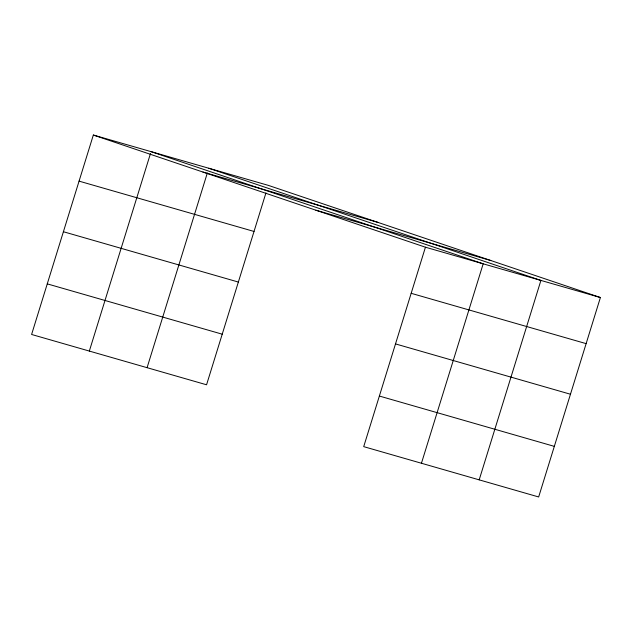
<?xml version="1.0" encoding="UTF-8"?>
<svg xmlns="http://www.w3.org/2000/svg" width="632" height="632" viewBox="0 0 632 632"><rect width="100%" height="100%" fill="white"/><g stroke="black" fill="none" stroke-linecap="round" stroke-linejoin="round"><path stroke-width="0.95" d="M93.339 135.035L425.439 247.207L363.708 446.642L538.662 496.965L600.4 297.53L268.292 185.358L93.339 135.035L31.6 334.47L206.561 384.785L265.961 192.879M89.333 351.076L150.487 153.521M147.074 367.682L207.351 172.947M421.441 463.256L483.18 263.82L151.072 151.641M479.182 479.862L540.913 280.426L208.805 168.246M202.927 172.054L377.889 222.369M315.85 210.195L490.803 260.51M425.439 247.207L600.4 297.53M79.063 181.131L254.025 231.454M411.171 293.311L586.133 343.634M63.398 231.731L238.359 282.054M395.506 343.911L570.467 394.234M47.266 283.871L222.219 334.186M379.366 396.043L554.327 446.366"/></g></svg>
